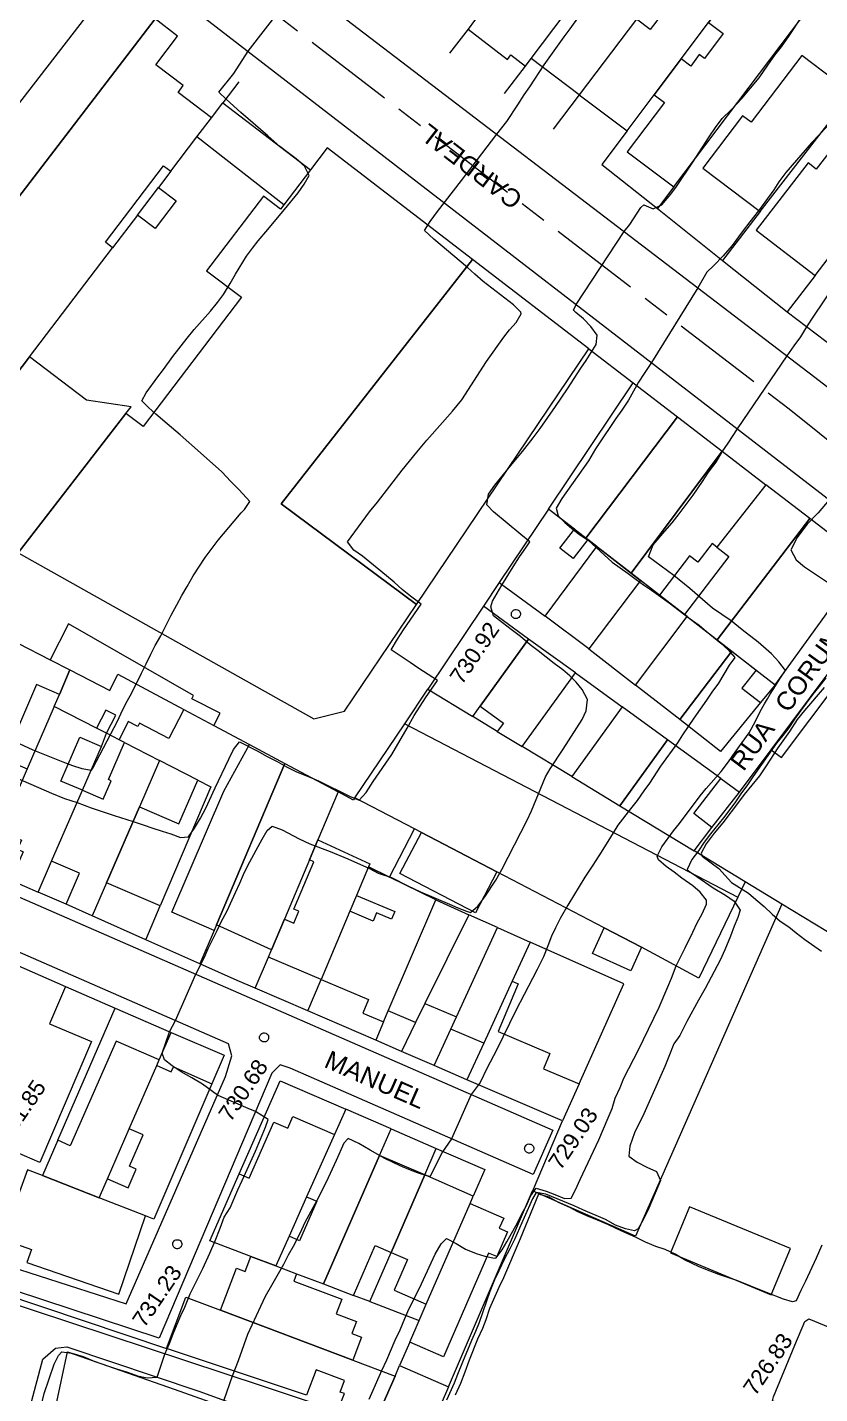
# Model space of a CAD drawing. Header units: metres. Extents: x 325024 to 7190115, y 7391967 to 10157759.
# Drawn here: x 326278.6 to 326365.3, y 7392324.8 to 7392474.5 of the extents above; entities that cross this region are included whole.
import ezdxf
from ezdxf.enums import TextEntityAlignment as Align

# ---------------------------------------------------------------- set-up
doc = ezdxf.new("R2010")
doc.units = ezdxf.units.M
doc.linetypes.add('T09', pattern=[17, 10, -2, 3, -2])
doc.layers.get('0').update_dxf_attribs({"lineweight": 18})
for name, color, linetype, lineweight in [('100_SIST_VIARIO_MEIO_FIO', 1, 'Continuous', 18), ('160_P_SIMP_ASF_TOP', 7, 'Continuous', 18), ('164_P_SIMP_CONC_TOP', 7, 'Continuous', 18), ('206_MURO_E_MURO_ARRIMO', 7, 'Continuous', 18), ('214_PROJ_BEIRAL_EDIF', 10, 'Continuous', 18), ('508_LM_SETOR_FISCAL', 136, 'T09', 18), ('600_CURVA_MESTRA', 14, 'Continuous', 18), ('604_CURVA_INTERM', 7, 'Continuous', 18), ('606_PTO_COTADO', 7, 'Continuous', 18), ('608_PTO_COTADO_INTERVIA', 1, 'Continuous', 18), ('626_SEGM_CURVA_INTERM', 7, 'Continuous', 18)]:
    doc.layers.add(name, color=color, linetype=linetype, lineweight=lineweight)
doc.styles.add('Style-Arial', font='arial.ttf', dxfattribs={"height": 1.75})

# ---------------------------------------------------------------- blocks, each defined once
blk = doc.blocks.new('SP09')
at = {"color": 0, "linetype": 'Continuous'}
blk.add_lwpolyline([(-0.03, -0.51), (-0.14, -0.49), (-0.24, -0.46), (-0.31, -0.42), (-0.35, -0.39), (-0.42, -0.31), (-0.47, -0.24), (-0.51, -0.15), (-0.52, -0.09), (-0.52, 0.03), (-0.51, 0.11), (-0.48, 0.2), (-0.44, 0.27), (-0.4, 0.33), (-0.32, 0.39), (-0.23, 0.44), (-0.15, 0.48), (-0.1, 0.48), (-0.03, 0.48), (0.08, 0.48), (0.19, 0.44), (0.27, 0.4), (0.35, 0.32), (0.41, 0.23), (0.46, 0.11), (0.48, 0.03), (0.48, -0.03), (0.47, -0.08), (0.44, -0.21), (0.38, -0.3), (0.31, -0.38), (0.23, -0.44), (0.1, -0.49), (0.02, -0.51)], close=True, dxfattribs=at)
blk = doc.blocks.new('SP10')
at = {"color": 0, "linetype": 'Continuous'}
blk.add_lwpolyline([(-0.03, -0.51), (-0.14, -0.49), (-0.24, -0.46), (-0.31, -0.42), (-0.35, -0.39), (-0.42, -0.31), (-0.47, -0.24), (-0.51, -0.15), (-0.52, -0.09), (-0.52, 0.03), (-0.51, 0.11), (-0.48, 0.2), (-0.44, 0.27), (-0.4, 0.33), (-0.32, 0.39), (-0.23, 0.44), (-0.15, 0.48), (-0.1, 0.48), (-0.03, 0.48), (0.08, 0.48), (0.19, 0.44), (0.27, 0.4), (0.35, 0.32), (0.41, 0.23), (0.46, 0.11), (0.48, 0.03), (0.48, -0.03), (0.47, -0.08), (0.44, -0.21), (0.38, -0.3), (0.31, -0.38), (0.23, -0.44), (0.1, -0.49), (0.02, -0.51)], close=True, dxfattribs=at)

msp = doc.modelspace()

# ---------------------------------------------------------------- linework, layer by layer
at = {"layer": '100_SIST_VIARIO_MEIO_FIO', "flags": 128}
for points in [[(326302.015, 7392484.176), (326364.835, 7392436.133), (326408.197, 7392402.649), (326441.582, 7392375.844), (326457.507, 7392362.809), (326460.213, 7392362.084), (326461.63, 7392362.334), (326463.06, 7392363.17), (326464.028, 7392364.439), (326507.067, 7392451.372), (326511.748, 7392460.724), (326511.869, 7392462.807), (326478.053, 7392566.48)], [(326288.604, 7392482.804), (326382.906, 7392409.947)], [(326095.928, 7392450.186), (326137.376, 7392438.674), (326154.98, 7392432.45), (326258.338, 7392387.668), (326336.133, 7392353.654), (326334, 7392348.809), (326307.376, 7392360.439), (326306.274, 7392360.806), (326305.37, 7392359.906), (326293.048, 7392330.872), (326255.035, 7392343.408), (326245.548, 7392346.7), (326247.99, 7392353.494), (326255.919, 7392350.584), (326254.464, 7392345.879), (326289.419, 7392334.617), (326300.32, 7392359.55), (326300.992, 7392361.79), (326300.649, 7392363.126), (326211.396, 7392402.175), (326149.617, 7392428.875), (326137.284, 7392433.153), (326097.445, 7392444.274), (326092.824, 7392445.494)], [(326324.002, 7392319.075), (326304.453, 7392325.564), (326245.352, 7392345.13), (326243.04, 7392344.706), (326227.744, 7392334.063), (326171.833, 7392296.093)], [(326278.613, 7392322.255), (326280.314, 7392328.563), (326281.685, 7392329.789), (326282.941, 7392329.94), (326297.371, 7392325.084), (326314.787, 7392318.759)]]:
    msp.add_lwpolyline(points, dxfattribs=at)
at = {"layer": '206_MURO_E_MURO_ARRIMO'}
for p, q in [((326341.518, 7392459.43), (326347.577, 7392454.613)), ((326347.577, 7392454.613), (326354.714, 7392448.94)), ((326354.714, 7392448.94), (326361.794, 7392443.311)), ((326361.794, 7392443.311), (326368.134, 7392438.473)), ((326340.07, 7392439.261), (326344.932, 7392435.526)), ((326330.28, 7392413.664), (326328.544, 7392411.053)), ((326360.027, 7392395.34), (326373.488, 7392413.34)), ((326360.462, 7392402.459), (326358.869, 7392400.506)), ((326354.525, 7392392.178), (326356.558, 7392390.701)), ((326282.867, 7392378.4), (326279.789, 7392379.737)), ((326291.592, 7392374.516), (326285.691, 7392377.143)), ((326297.512, 7392371.88), (326291.592, 7392374.516)), ((326301.586, 7392370.067), (326297.512, 7392371.88)), ((326303.569, 7392369.209), (326301.586, 7392370.067)), ((326282.807, 7392369.398), (326288.243, 7392367.034)), ((326309.314, 7392366.724), (326303.569, 7392369.209)), ((326288.243, 7392367.034), (326294.373, 7392364.367)), ((326316.745, 7392363.51), (326309.314, 7392366.724)), ((326294.373, 7392364.367), (326300.143, 7392361.858)), ((326319.56, 7392362.293), (326316.745, 7392363.51)), ((326300.143, 7392361.858), (326298.809, 7392358.742)), ((326323.143, 7392360.743), (326319.56, 7392362.293)), ((326326.739, 7392359.188), (326323.143, 7392360.743)), ((326301.8, 7392348.863), (326306.274, 7392359.078)), ((326306.274, 7392359.078), (326313.477, 7392355.954)), ((326337.199, 7392354.664), (326326.739, 7392359.188)), ((326318.424, 7392353.807), (326323.378, 7392351.658)), ((326334.008, 7392347.204), (326337.199, 7392354.664)), ((326323.378, 7392351.658), (326328.695, 7392349.352))]:
    msp.add_line(p, q, dxfattribs=at)
at = {"layer": '206_MURO_E_MURO_ARRIMO', "flags": 128}
for points in [[(326326.853, 7392474.286), (326324.814, 7392471.635)], [(326330.855, 7392467.221), (326333.134, 7392470.233)], [(326301.766, 7392468.495), (326300.018, 7392466.197)], [(326339.021, 7392467.087), (326336.179, 7392463.331)], [(326344.272, 7392463.114), (326341.518, 7392459.43)], [(326294.317, 7392458.7), (326292.964, 7392456.922)], [(326349.375, 7392456.989), (326347.577, 7392454.613)], [(326290.657, 7392453.888), (326287.944, 7392450.322)], [(326358.845, 7392454.285), (326354.714, 7392448.94)], [(326364.858, 7392447.276), (326361.794, 7392443.311)], [(326319.929, 7392398.183), (326322.46, 7392401.952)], [(326330.057, 7392397.34), (326327.372, 7392398.97)], [(326299.036, 7392397.979), (326302.917, 7392395.905)], [(326284.646, 7392390.892), (326286.739, 7392395.698)], [(326289.243, 7392396.129), (326288.646, 7392396.436)], [(326297.265, 7392392.013), (326293.097, 7392394.151)], [(326357.202, 7392380.858), (326356.392, 7392379.175)], [(326291.592, 7392374.516), (326293.163, 7392378.224)], [(326361.201, 7392378.429), (326345.186, 7392342.051), (326333.923, 7392347.006)], [(326299.062, 7392375.537), (326297.512, 7392371.88)], [(326303.569, 7392369.209), (326305.002, 7392372.605)], [(326309.314, 7392366.724), (326310.765, 7392370.173)], [(326281.939, 7392352.552), (326288.243, 7392367.034)], [(326293.059, 7392361.356), (326294.373, 7392364.367)], [(326317.61, 7392365.527), (326316.745, 7392363.51)], [(326321.12, 7392365.452), (326319.56, 7392362.293)], [(326323.143, 7392360.743), (326324.966, 7392364.719)], [(326328.576, 7392363.195), (326326.739, 7392359.188)], [(326339.016, 7392358.728), (326337.199, 7392354.664)], [(326322.116, 7392348.751), (326323.378, 7392351.658)], [(326328.695, 7392349.352), (326327.432, 7392346.444)], [(326243.858, 7392346.546), (326293.851, 7392329.741)], [(326324.712, 7392325.551), (326333.923, 7392347.006)], [(326334.008, 7392347.204), (326333.923, 7392347.006)], [(326316.094, 7392334.877), (326318.432, 7392340.263)], [(326316.094, 7392334.877), (326314.315, 7392335.557)], [(326316.094, 7392334.877), (326321.508, 7392332.809)], [(326320.474, 7392330.427), (326319.364, 7392327.872)]]:
    msp.add_lwpolyline(points, dxfattribs=at)
at = {"layer": '214_PROJ_BEIRAL_EDIF', "flags": 128}
for points in [[(326345.626, 7392486.745), (326350.012, 7392492.542), (326341.151, 7392499.827), (326338.222, 7392496.223), (326335.416, 7392492.77), (326338.966, 7392490.039), (326327.56, 7392475.206), (326326.853, 7392474.286), (326331.179, 7392470.96), (326331.554, 7392471.448), (326333.134, 7392470.233), (326333.763, 7392471.065), (326337.485, 7392475.985), (326336.041, 7392477.095), (326339.372, 7392481.428), (326338.254, 7392482.288), (326341.465, 7392486.464), (326340.847, 7392486.939), (326341.793, 7392488.169), (326339.057, 7392490.273), (326342.734, 7392495.054), (326345.515, 7392492.916), (326342.575, 7392489.091)], [(326333.763, 7392471.065), (326337.485, 7392475.985), (326345.626, 7392486.745), (326350.012, 7392492.542), (326353.93, 7392497.721), (326355.032, 7392496.807), (326359.01, 7392493.508), (326354.502, 7392487.55), (326348.158, 7392479.165), (326346.564, 7392480.371), (326343.7, 7392476.585), (326345.294, 7392475.379), (326339.021, 7392467.087)], [(326354.502, 7392487.55), (326356.834, 7392485.785), (326354.336, 7392482.483), (326353.778, 7392482.906), (326350.886, 7392479.083), (326351.557, 7392478.575), (326350.614, 7392477.329), (326349.681, 7392478.035), (326346.806, 7392474.235), (326345.294, 7392475.379), (326339.021, 7392467.087), (326344.272, 7392463.114), (326347.244, 7392467.089), (326350.185, 7392471.022), (326353.17, 7392475.016), (326357.673, 7392481.04), (326359.855, 7392483.958), (326363.939, 7392489.422), (326359.955, 7392492.725), (326359.01, 7392493.508)], [(326349.375, 7392456.989), (326364.651, 7392477.18), (326360.648, 7392480.209), (326360.274, 7392479.715), (326359.687, 7392480.159), (326359.378, 7392479.751), (326357.673, 7392481.04), (326353.17, 7392475.016), (326354.8, 7392473.783), (326352.736, 7392471.054), (326352.172, 7392471.481), (326351.228, 7392470.233), (326350.185, 7392471.022), (326347.244, 7392467.089), (326348.364, 7392466.241), (326344.281, 7392460.843)], [(326270.99, 7392457.556), (326273.214, 7392455.833), (326268.544, 7392449.801), (326271.313, 7392447.657), (326292.606, 7392475.412), (326287.732, 7392479.178)], [(326379.971, 7392466.832), (326381.757, 7392469.143), (326384.173, 7392472.269), (326377.345, 7392478.224), (326375.135, 7392475.364), (326368.384, 7392466.629), (326369.963, 7392465.408), (326364.967, 7392458.944), (326364.09, 7392459.622), (326358.403, 7392452.264), (326364.858, 7392447.276), (326366.294, 7392449.135), (326369.059, 7392452.712), (326375.919, 7392461.589), (326373.88, 7392463.166), (326377.932, 7392468.408)], [(326262.965, 7392436.776), (326273.1, 7392430.803), (326278.855, 7392438.371), (326287.944, 7392450.322), (326287.159, 7392450.919), (326293.531, 7392459.297), (326294.317, 7392458.7), (326297.174, 7392462.457), (326298.763, 7392464.547), (326295.112, 7392467.323), (326295.688, 7392468.08), (326292.672, 7392470.374), (326295.061, 7392473.515), (326292.606, 7392475.412), (326271.313, 7392447.657), (326267.838, 7392443.128)], [(326358.845, 7392454.285), (326368.384, 7392466.629), (326366.407, 7392468.157), (326366.857, 7392468.752), (326363.386, 7392471.378), (326357.857, 7392464.069), (326356.913, 7392464.784), (326352.564, 7392459.036)], [(326298.763, 7392464.547), (326300.018, 7392466.197), (326309.595, 7392458.855), (326306.691, 7392455.036), (326297.174, 7392462.457)], [(326321.203, 7392411.24), (326306.392, 7392422.265), (326327.325, 7392449.05), (326311.426, 7392461.262), (326309.595, 7392458.855), (326306.691, 7392455.036), (326306.333, 7392454.566), (326304.463, 7392455.988), (326298.239, 7392447.805), (326302.056, 7392444.902), (326291.293, 7392430.75), (326289.409, 7392432.183), (326277.614, 7392416.9), (326277.935, 7392416.72), (326309.982, 7392398.734), (326313.339, 7392399.562)], [(326290.657, 7392453.888), (326292.964, 7392456.922), (326294.905, 7392455.462), (326292.615, 7392452.416)], [(326327.325, 7392449.05), (326306.392, 7392422.265), (326321.203, 7392411.24), (326340.07, 7392439.261)], [(326278.855, 7392438.371), (326273.1, 7392430.803), (326262.965, 7392436.776), (326257.427, 7392440.04), (326251.081, 7392443.824), (326244.571, 7392435.502), (326277.614, 7392416.9), (326289.409, 7392432.183), (326289.96, 7392432.907), (326285.079, 7392433.638)], [(326344.932, 7392435.526), (326349.784, 7392431.8), (326339.734, 7392418.525), (326335.656, 7392421.685)], [(326349.784, 7392431.8), (326354.675, 7392428.043), (326344.723, 7392414.658), (326339.734, 7392418.525)], [(326347.806, 7392412.268), (326344.723, 7392414.658), (326354.675, 7392428.043), (326359.46, 7392424.367), (326354.083, 7392417.518), (326353.564, 7392417.919), (326351.996, 7392415.884), (326351.114, 7392416.563)], [(326350.535, 7392410.152), (326354.109, 7392407.383), (326364.284, 7392420.663), (326359.46, 7392424.367), (326354.083, 7392417.518), (326355.417, 7392416.491)], [(326339.951, 7392418.356), (326338.356, 7392416.285), (326336.896, 7392417.409), (326338.495, 7392419.485), (326335.656, 7392421.685), (326330.28, 7392413.664), (326335.283, 7392409.951), (326340.942, 7392417.589)], [(326364.284, 7392420.663), (326354.109, 7392407.383), (326360.462, 7392402.459), (326370.307, 7392416.036)], [(326335.283, 7392409.951), (326340.942, 7392417.589), (326345.748, 7392413.864), (326340.094, 7392406.381)], [(326350.535, 7392410.152), (326347.806, 7392412.268), (326345.748, 7392413.864), (326340.094, 7392406.381), (326345.178, 7392402.422), (326350.829, 7392409.925)], [(326328.18, 7392400.09), (326333.491, 7392407.459), (326328.544, 7392411.053), (326322.46, 7392401.952), (326327.372, 7392398.97)], [(326281.103, 7392405.185), (326283.278, 7392404.071), (326287.65, 7392401.831), (326288.522, 7392403.598), (326295.735, 7392399.743), (326299.036, 7392397.979), (326299.727, 7392399.326), (326296.621, 7392400.92), (326296.795, 7392401.259), (326283.119, 7392409.113)], [(326345.178, 7392402.422), (326350.829, 7392409.925), (326355.73, 7392406.126), (326350.037, 7392398.638)], [(326328.18, 7392400.09), (326330.72, 7392398.259), (326330.057, 7392397.34), (326332.792, 7392395.679), (326338.605, 7392403.744), (326333.491, 7392407.459)], [(326269.265, 7392387.955), (326277.558, 7392407.001), (326281.103, 7392405.185), (326283.278, 7392404.071), (326282.123, 7392401.395), (326279.612, 7392402.473), (326276.102, 7392394.297), (326278.596, 7392393.226), (326275.658, 7392386.418), (326273.882, 7392382.303), (326269.138, 7392384.363), (326270.46, 7392387.442)], [(326358.386, 7392404.068), (326356.844, 7392402.066), (326358.869, 7392400.506), (326354.507, 7392395.157), (326350.037, 7392398.638), (326355.73, 7392406.126)], [(326353.56, 7392386.809), (326356.558, 7392390.701), (326360.027, 7392395.34), (326361.186, 7392394.473), (326370.463, 7392406.879), (326387.355, 7392394.247), (326387.158, 7392393.984), (326388.744, 7392392.891), (326376.016, 7392376.838), (326372.054, 7392371.84), (326361.201, 7392378.429), (326357.202, 7392380.858), (326351.597, 7392384.261)], [(326281.553, 7392400.075), (326282.123, 7392401.395), (326283.278, 7392404.071), (326287.65, 7392401.831), (326288.522, 7392403.598), (326295.735, 7392399.743), (326294.111, 7392396.579), (326290.886, 7392398.234), (326290.706, 7392397.882), (326289.663, 7392398.417), (326288.646, 7392396.436), (326287.287, 7392397.133), (326288.306, 7392399.12), (326287.205, 7392399.685), (326286.186, 7392397.698)], [(326332.792, 7392395.679), (326338.605, 7392403.744), (326343.71, 7392400.035), (326338.203, 7392392.394)], [(326286.739, 7392395.698), (326287.287, 7392397.133), (326286.186, 7392397.698), (326281.553, 7392400.075), (326278.596, 7392393.226), (326275.658, 7392386.418), (326277.963, 7392385.428), (326277.534, 7392384.428), (326278.141, 7392384.167), (326276.797, 7392381.037), (326279.789, 7392379.737), (326281.271, 7392383.142), (326284.646, 7392390.892), (326282.28, 7392391.908), (326284.348, 7392396.724)], [(326343.71, 7392400.035), (326338.203, 7392392.394), (326343.476, 7392389.192), (326348.686, 7392396.42)], [(326314.479, 7392390.063), (326319.929, 7392398.183), (326356.392, 7392379.175), (326352.131, 7392370.316), (326345.831, 7392373.712), (326341.748, 7392375.841), (326330.019, 7392381.959), (326321.747, 7392386.273), (326320.994, 7392386.665)], [(326290.89, 7392389.082), (326287.264, 7392380.756), (326285.691, 7392377.143), (326282.867, 7392378.4), (326284.337, 7392381.826), (326281.271, 7392383.142), (326284.646, 7392390.892), (326286.909, 7392389.921), (326287.776, 7392391.94), (326287.496, 7392392.06), (326289.243, 7392396.129), (326293.097, 7392394.151)], [(326302.917, 7392395.905), (326306.812, 7392393.823), (326299.327, 7392376.162), (326299.062, 7392375.537), (326294.418, 7392377.53), (326300.112, 7392390.793)], [(326353.56, 7392386.809), (326351.57, 7392388.342), (326354.525, 7392392.178), (326348.686, 7392396.42), (326343.476, 7392389.192), (326351.597, 7392384.261)], [(326309.502, 7392383.27), (326306.757, 7392376.766), (326305.344, 7392373.417), (326299.327, 7392376.162), (326306.812, 7392393.823), (326312.64, 7392390.708), (326310.422, 7392385.452)], [(326290.89, 7392389.082), (326295.21, 7392387.227), (326297.265, 7392392.013), (326298.696, 7392391.279), (326293.163, 7392378.224), (326287.264, 7392380.756)], [(326315.953, 7392382.508), (326318.24, 7392381.381), (326320.994, 7392386.665), (326314.479, 7392390.063), (326314.312, 7392389.815), (326312.64, 7392390.708), (326310.422, 7392385.452), (326316.094, 7392382.844)], [(326315.953, 7392382.508), (326314.632, 7392379.367), (326313.908, 7392377.646), (326310.765, 7392370.173), (326305.002, 7392372.605), (326305.344, 7392373.417), (326306.757, 7392376.766), (326307.775, 7392376.336), (326308.323, 7392377.634), (326307.795, 7392377.857), (326309.992, 7392383.063), (326309.502, 7392383.27), (326310.422, 7392385.452), (326316.094, 7392382.844)], [(326321.747, 7392386.273), (326330.019, 7392381.959), (326327.674, 7392377.461), (326319.402, 7392381.773)], [(326315.953, 7392382.508), (326314.632, 7392379.367), (326318.829, 7392377.597), (326318.48, 7392376.771), (326316.847, 7392377.46), (326316.47, 7392376.565), (326313.908, 7392377.646), (326310.765, 7392370.173), (326315.968, 7392367.978), (326315.338, 7392366.485), (326317.61, 7392365.527), (326318.12, 7392366.717), (326323.333, 7392378.873), (326318.24, 7392381.381)], [(326322.142, 7392367.52), (326321.12, 7392365.452), (326318.12, 7392366.717), (326323.333, 7392378.873), (326326.951, 7392377.255)], [(326330.073, 7392375.859), (326326.951, 7392377.255), (326322.142, 7392367.52), (326325.584, 7392366.068)], [(326325.584, 7392366.068), (326330.073, 7392375.859), (326333.647, 7392374.261), (326331.683, 7392369.976), (326328.576, 7392363.195), (326324.966, 7392364.719)], [(326341.748, 7392375.841), (326345.831, 7392373.712), (326344.674, 7392371.124), (326340.477, 7392373)], [(326339.016, 7392358.728), (326343.91, 7392369.671), (326333.647, 7392374.261), (326331.683, 7392369.976), (326332.351, 7392369.694), (326330.141, 7392364.456), (326335.813, 7392362.063), (326335.103, 7392360.379)], [(326274.419, 7392367.426), (326276.417, 7392372.212), (326282.807, 7392369.398), (326281.023, 7392365.31), (326285.64, 7392363.355), (326279.985, 7392350.109), (326269.882, 7392354.501), (326275.13, 7392367.052)], [(326287.375, 7392348.332), (326289.77, 7392353.821), (326292.794, 7392360.749), (326293.059, 7392361.356), (326288.323, 7392363.423), (326283.316, 7392351.951), (326281.939, 7392352.552), (326280.256, 7392348.685), (326286.472, 7392346.263)], [(326287.375, 7392348.332), (326289.636, 7392347.346), (326290.526, 7392349.384), (326289.802, 7392349.7), (326291.308, 7392353.15), (326289.77, 7392353.821), (326292.794, 7392360.749), (326294.368, 7392360.062), (326294.595, 7392360.581), (326298.809, 7392358.742), (326292.454, 7392343.894), (326291.544, 7392344.287), (326286.472, 7392346.263)], [(326305.817, 7392338.804), (326303.088, 7392339.838), (326298.593, 7392341.542), (326301.8, 7392348.863), (326302.894, 7392348.383), (326305.588, 7392354.533), (326307.114, 7392353.865), (326307.683, 7392355.162), (326312.233, 7392353.169), (326309.188, 7392346.352), (326307.265, 7392342.047)], [(326307.265, 7392342.047), (326305.817, 7392338.804), (326308.081, 7392337.939), (326311.029, 7392336.813), (326317.16, 7392350.902), (326318.424, 7392353.807), (326313.477, 7392355.954), (326312.233, 7392353.169), (326309.188, 7392346.352), (326310.292, 7392345.868), (326308.401, 7392341.549)], [(326314.315, 7392335.557), (326316.686, 7392341.02), (326318.432, 7392340.263), (326322.116, 7392348.751), (326317.16, 7392350.902), (326311.029, 7392336.813)], [(326276.597, 7392342.452), (326276.291, 7392341.581), (326279.063, 7392340.604), (326278.557, 7392339.168), (326288.634, 7392335.698), (326291.544, 7392344.287), (326286.472, 7392346.263), (326280.256, 7392348.685), (326278.611, 7392349.326), (326277.327, 7392345.681), (326277.251, 7392345.466), (326277.614, 7392345.338)], [(326322.116, 7392348.751), (326318.432, 7392340.263), (326320.219, 7392339.487), (326318.757, 7392336.119), (326322.282, 7392334.589), (326327.077, 7392345.628), (326327.432, 7392346.444)], [(326320.474, 7392330.427), (326321.508, 7392332.809), (326322.282, 7392334.589), (326327.077, 7392345.628), (326330.758, 7392344.03), (326330.271, 7392342.908), (326331.183, 7392342.512), (326330.009, 7392339.808), (326329.111, 7392340.198), (326324.173, 7392328.821)], [(326351.113, 7392345.275), (326349.004, 7392340.218), (326360.027, 7392335.621), (326362.136, 7392340.678)], [(326303.088, 7392339.838), (326305.817, 7392338.804), (326308.081, 7392337.939), (326307.775, 7392337.129), (326313.043, 7392335.138), (326312.436, 7392333.532), (326314.632, 7392332.702), (326314.13, 7392331.375), (326315.206, 7392330.968), (326314.26, 7392328.466), (326299.773, 7392333.942), (326301.514, 7392338.547), (326302.464, 7392338.188)], [(326295.973, 7392335.379), (326299.773, 7392333.942), (326314.26, 7392328.466), (326318.866, 7392326.724), (326316.842, 7392322.065), (326312.797, 7392323.415), (326313.321, 7392324.8), (326312.862, 7392324.974), (326313.336, 7392326.229), (326310.212, 7392327.41), (326309.16, 7392324.63), (326293.851, 7392329.741)], [(326291.79, 7392320.161), (326287.373, 7392321.151), (326287.579, 7392322.069), (326281.73, 7392323.38), (326283.014, 7392329.392), (326294.673, 7392325.275), (326299.206, 7392323.697), (326297.862, 7392318.8), (326294.789, 7392319.489), (326293.906, 7392319.687), (326294.186, 7392320.939), (326292.071, 7392321.413)], [(326322.416, 7392320.203), (326316.842, 7392322.065), (326318.866, 7392326.724), (326319.364, 7392327.872), (326324.712, 7392325.551)]]:
    msp.add_lwpolyline(points, close=True, dxfattribs=at)
msp.add_lwpolyline([(326365.385, 7392320.863), (326364.779, 7392321.29), (326364.19, 7392321.739), (326363.618, 7392322.211), (326363.613, 7392322.613), (326360.185, 7392324.022), (326360.293, 7392324.457), (326362.644, 7392330.092), (326363.73, 7392332.698), (326364.174, 7392332.996), (326366.911, 7392331.855)], dxfattribs=at)
at = {"layer": '508_LM_SETOR_FISCAL'}
msp.add_lwpolyline([(326177.681, 7392573.74), (326213.596, 7392545.797), (326216.905, 7392543.293), (326240.821, 7392525.201), (326292.769, 7392485.901), (326296.303, 7392483.227), (326362.025, 7392432.669), (326377.121, 7392420.529), (326448.736, 7392362.939), (326464.125, 7392350.513), (326467.673, 7392356.148), (326471.661, 7392361.206), (326475.524, 7392366.069), (326483.079, 7392374.858), (326518.647, 7392446.819), (326545.893, 7392501.662), (326564.246, 7392538.336)], dxfattribs=at)
at = {"layer": '600_CURVA_MESTRA', "elevation": 730}
msp.add_lwpolyline([(326366.93, 7392464.41), (326364.456, 7392461.815), (326361.646, 7392458.552), (326360.893, 7392457.548), (326360.342, 7392456.664), (326358.644, 7392454.355), (326357.712, 7392453.18), (326356.872, 7392452.071), (326355.758, 7392450.553), (326354.775, 7392449.427), (326353.725, 7392448.339), (326352.99, 7392447.641), (326351.998, 7392445.95), (326346.923, 7392437.747), (326346.13, 7392436.552), (326345.527, 7392435.615), (326344.417, 7392433.616), (326343.674, 7392432.518), (326343.02, 7392431.629), (326342.391, 7392430.639), (326341.747, 7392429.703), (326340.812, 7392428.287), (326340.03, 7392426.982), (326337.137, 7392422.846), (326336.488, 7392421.8), (326336.724, 7392420.941), (326337.433, 7392420.23), (326338.213, 7392419.579), (326339.071, 7392418.91), (326339.996, 7392418.296), (326342.63, 7392415.878), (326344.379, 7392414.641), (326345.249, 7392413.99), (326346.071, 7392413.402), (326346.939, 7392412.816), (326348.859, 7392411.436), (326351.074, 7392409.729), (326352.149, 7392408.991), (326352.934, 7392408.314), (326354.542, 7392407.008), (326355.29, 7392406.324), (326356.046, 7392405.443), (326355.428, 7392404.602), (326354.256, 7392402.64), (326353.56, 7392401.657), (326352.959, 7392400.774), (326352.261, 7392399.793), (326351.588, 7392398.797), (326350.936, 7392397.877), (326350.315, 7392396.949), (326349.786, 7392396.097), (326347.932, 7392393.52), (326346.706, 7392391.673), (326346.096, 7392390.847), (326345.361, 7392389.755), (326344.628, 7392388.866), (326343.256, 7392387.06), (326342.355, 7392385.571), (326341.165, 7392383.693), (326340.426, 7392382.593), (326339.646, 7392381.381), (326337.781, 7392378.302), (326336.952, 7392376.86), (326336.427, 7392375.838), (326336.002, 7392374.903), (326335.598, 7392373.841), (326335.1, 7392372.64), (326334.435, 7392371.252), (326333.903, 7392370.291), (326332.101, 7392366.757), (326329.979, 7392362.42), (326328.965, 7392360.473), (326328.172, 7392358.889), (326327.179, 7392357.569), (326325.058, 7392352.715), (326324.065, 7392351.284), (326323.366, 7392349.935), (326322.72, 7392348.591), (326322.345, 7392348.666), (326321.313, 7392348.99), (326320.374, 7392349.341), (326319.417, 7392349.743), (326317.764, 7392350.571), (326316.127, 7392351.451), (326314.884, 7392352.184), (326313.715, 7392352.747), (326313.273, 7392352.241), (326312.42, 7392350.321), (326311.317, 7392347.978), (326310.309, 7392345.955), (326308.986, 7392343.56), (326308.445, 7392342.345), (326307.709, 7392340.93), (326307.175, 7392339.978), (326306.654, 7392338.961), (326305.33, 7392336.642), (326304.663, 7392335.426), (326304.126, 7392334.333), (326302.724, 7392331.26), (326301.675, 7392328.389), (326301.03, 7392326.697), (326300.123, 7392324.084)], dxfattribs=at)
at = {"layer": '604_CURVA_INTERM', "flags": 128}
for points, elevation in [([(326277.226, 7392396.234), (326279.212, 7392395.326), (326282.511, 7392394.015), (326283.561, 7392393.612), (326284.568, 7392393.262), (326285.638, 7392393.079), (326285.786, 7392393.3), (326288.517, 7392398.533), (326289, 7392399.577), (326289.55, 7392400.636), (326290.066, 7392401.583), (326291.122, 7392403.705), (326291.606, 7392404.745), (326292.141, 7392405.786), (326292.619, 7392406.763), (326293.215, 7392407.818), (326294.344, 7392410.06), (326294.994, 7392411.214), (326295.541, 7392412.234), (326296.124, 7392413.226), (326296.769, 7392414.383), (326298.077, 7392416.404), (326299.491, 7392418.297), (326301.27, 7392420.365), (326302.02, 7392421.268), (326302.382, 7392421.668), (326302.963, 7392422.538), (326301.793, 7392423.787), (326300.902, 7392424.701), (326299.92, 7392425.776), (326297.558, 7392427.843), (326295.351, 7392429.814), (326293.934, 7392431.036), (326292.66, 7392432.088), (326291.862, 7392432.827), (326291.14, 7392433.543), (326291.633, 7392434.442), (326292.891, 7392436.194), (326293.505, 7392436.998), (326294.529, 7392438.404), (326296.104, 7392440.421), (326296.873, 7392441.371), (326298.653, 7392443.389), (326299.427, 7392444.337), (326300.091, 7392445.216), (326300.801, 7392446.393), (326301.396, 7392447.415), (326302.615, 7392449.403), (326303.251, 7392450.277), (326303.875, 7392451.066), (326304.939, 7392452.307), (326305.817, 7392453.385), (326306.779, 7392454.527), (326308.252, 7392456.35), (326308.92, 7392457.279), (326309.452, 7392458.23), (326308.964, 7392459.244), (326308.047, 7392460.051), (326307.18, 7392460.726), (326306.252, 7392461.397), (326304.946, 7392462.573), (326301.981, 7392465.13), (326300.423, 7392466.561), (326299.588, 7392467.374), (326301.209, 7392469.425), (326302.785, 7392471.848), (326308.469, 7392479.241)], 733), ([(326299.831, 7392357.305), (326299.417, 7392357.483), (326297.795, 7392358.707), (326296.626, 7392359.39), (326295.449, 7392360.043), (326294.462, 7392360.713), (326293.617, 7392361.375), (326293.36, 7392362.085), (326294.157, 7392364.423), (326294.834, 7392365.67), (326297.052, 7392370.741), (326298.019, 7392372.621), (326298.401, 7392373.574), (326299.38, 7392375.536), (326299.83, 7392376.495), (326300.499, 7392377.676), (326301.401, 7392379.709), (326301.882, 7392380.726), (326302.29, 7392381.671), (326302.763, 7392382.66), (326304.313, 7392385.541), (326304.861, 7392386.468), (326305.401, 7392386.953), (326306.512, 7392386.546), (326308.366, 7392385.56), (326309.545, 7392385.036), (326311.747, 7392384.186), (326313.705, 7392383.387), (326316.053, 7392382.319), (326317.023, 7392381.83), (326318.485, 7392381.352), (326320.252, 7392380.426), (326321.657, 7392379.757), (326324.83, 7392378.41), (326325.75, 7392378.015), (326326.681, 7392377.649), (326327.116, 7392377.5), (326327.922, 7392378.186), (326328.693, 7392379.211), (326329.898, 7392381.033), (326330.562, 7392382.217), (326333.344, 7392387.632), (326333.803, 7392388.641), (326335.323, 7392392.367), (326335.86, 7392393.244), (326337.263, 7392395.401), (326339.333, 7392398.639), (326339.804, 7392399.608), (326339.923, 7392400.823), (326339.346, 7392401.934), (326338.704, 7392402.725), (326337.981, 7392403.419), (326337.227, 7392404.087), (326336.277, 7392404.768), (326335.417, 7392405.478), (326334.519, 7392406.181), (326333.649, 7392406.834), (326332.595, 7392407.736), (326331.59, 7392408.519), (326330.614, 7392409.239), (326329.638, 7392410.015), (326329.338, 7392410.979), (326329.535, 7392411.599), (326330.556, 7392413.367), (326331.795, 7392415.378), (326332.484, 7392416.459), (326333.18, 7392417.444), (326333.607, 7392418.095), (326332.64, 7392418.923), (326329.629, 7392421.395), (326328.894, 7392422.177), (326329.092, 7392423.318), (326329.773, 7392424.32), (326331.526, 7392426.479), (326332.805, 7392428), (326334.002, 7392429.501), (326334.745, 7392430.507), (326336.425, 7392432.939), (326337.733, 7392434.886), (326339.187, 7392437.134), (326339.775, 7392437.956), (326340.888, 7392439.741), (326340.976, 7392440.757), (326340.299, 7392441.681), (326339.503, 7392442.522), (326338.656, 7392443.247), (326338.395, 7392443.492), (326338.673, 7392444.121), (326343.94, 7392452.113), (326344.55, 7392452.882), (326345.779, 7392454.736), (326346.111, 7392455.01), (326347.137, 7392454.603), (326348.079, 7392455.025), (326349.056, 7392456.177), (326349.691, 7392457.024), (326351.47, 7392459.692), (326353.251, 7392462.464), (326353.93, 7392463.484), (326354.685, 7392464.477), (326355.672, 7392465.421), (326356.843, 7392466.685), (326358.728, 7392468.94), (326359.678, 7392470.316), (326360.454, 7392471.403), (326361.18, 7392472.336), (326361.947, 7392473.446), (326363.429, 7392475.7)], 731), ([(326359.62, 7392400.916), (326359.917, 7392401.438), (326360.522, 7392402.332), (326361.07, 7392403.213), (326361.59, 7392404.005), (326360.871, 7392404.974), (326360.067, 7392405.827), (326358.626, 7392407.111), (326356.861, 7392408.478), (326355.657, 7392409.436), (326353.621, 7392410.848), (326351.141, 7392412.986), (326349.377, 7392414.435), (326346.597, 7392416.473), (326347.105, 7392417.783), (326348.403, 7392419.274), (326349.19, 7392420.207), (326349.977, 7392421.183), (326351.515, 7392423.208), (326352.538, 7392424.703), (326353.189, 7392425.728), (326354, 7392426.842), (326354.666, 7392427.971), (326355.315, 7392428.921), (326356.34, 7392430.472), (326361.783, 7392438.467), (326362.55, 7392439.567), (326363.279, 7392440.581), (326363.927, 7392441.662), (326364.703, 7392442.838), (326366.76, 7392445.875)], 729), ([(326366.009, 7392403.197), (326365.263, 7392402.24), (326364.589, 7392401.422), (326363.241, 7392399.611), (326362.583, 7392398.684), (326361.957, 7392397.729), (326361.307, 7392396.887), (326360.608, 7392396.053), (326358.019, 7392392.349), (326357.446, 7392391.475), (326356.719, 7392390.491), (326356.068, 7392389.531), (326354.831, 7392387.878), (326353.408, 7392386.132), (326352.708, 7392385.208), (326352.072, 7392384.276), (326351.353, 7392383.298), (326350.832, 7392382.206), (326350.984, 7392382.058), (326351.918, 7392381.459), (326353.699, 7392380.193), (326355.023, 7392379.409), (326355.985, 7392378.754), (326356.657, 7392377.752), (326356.397, 7392376.945), (326355.982, 7392376), (326355.582, 7392374.902), (326354.962, 7392373.397), (326354.471, 7392372.292), (326352.797, 7392369.172), (326352.07, 7392367.913), (326350.807, 7392365.56), (326350.037, 7392364.025), (326349.384, 7392363.111), (326348.835, 7392361.716), (326348.393, 7392360.646), (326346.835, 7392357.075), (326346.096, 7392355.441), (326345.077, 7392353.349), (326344.584, 7392351.897), (326344.464, 7392350.809), (326345.371, 7392350.138), (326346.432, 7392349.616), (326347.491, 7392349.148), (326347.91, 7392348.15), (326346.639, 7392345.118), (326346.056, 7392343.903), (326345.486, 7392342.855), (326345.072, 7392342.623), (326344.085, 7392342.839), (326343.002, 7392343.266), (326341.912, 7392343.866), (326339.405, 7392344.935), (326338.478, 7392345.357), (326335.364, 7392346.658), (326334.302, 7392346.817), (326333.906, 7392346.135), (326332.983, 7392344.104), (326332.476, 7392342.94), (326331.991, 7392341.751), (326331.435, 7392340.666), (326330.841, 7392339.552), (326330.238, 7392338.236), (326329.765, 7392337.273), (326329.247, 7392335.992), (326328.079, 7392332.594), (326327.686, 7392331.608), (326327.233, 7392330.608), (326326.232, 7392328.238), (326325.708, 7392326.886), (326325.324, 7392325.949), (326324.492, 7392324.09)], 728), ([(326365.837, 7392402.151), (326363.682, 7392399.633), (326362.898, 7392398.641), (326362.027, 7392397.325), (326360.777, 7392395.547), (326359.508, 7392393.561), (326358.753, 7392392.479), (326357.081, 7392390.416), (326356.467, 7392389.589), (326354.736, 7392387.336), (326353.811, 7392386.179), (326352.937, 7392385.014), (326352.389, 7392383.986), (326352.492, 7392383.679), (326354.295, 7392382.338), (326354.984, 7392381.559), (326355.712, 7392380.806), (326357.542, 7392379.631), (326358.369, 7392378.912), (326359.26, 7392378.176), (326360.143, 7392377.325), (326361.038, 7392376.565), (326361.97, 7392375.928), (326362.762, 7392375.274), (326363.731, 7392374.538), (326365.552, 7392373.271)], 727), ([(326365.588, 7392341.062), (326364.953, 7392339.619), (326363.785, 7392337.103), (326363.3, 7392336.103), (326362.788, 7392334.959), (326362.387, 7392334.842), (326361.396, 7392335.13), (326359.515, 7392335.859), (326356.292, 7392337.197), (326355.29, 7392337.505), (326354.319, 7392337.844), (326353.343, 7392338.216), (326352.139, 7392338.702), (326350.548, 7392339.451), (326349.541, 7392340.061), (326348.435, 7392340.581), (326347.414, 7392340.929), (326346.299, 7392341.393), (326345.173, 7392341.93), (326344.033, 7392342.448), (326343.082, 7392342.904), (326342.142, 7392343.323), (326341.041, 7392343.791), (326339.851, 7392344.265), (326338.89, 7392344.699), (326337.98, 7392345.176), (326336.742, 7392345.72), (326335.732, 7392346.314), (326334.585, 7392346.652), (326332.551, 7392341.766), (326330.728, 7392337.482), (326330.229, 7392336.413), (326329.213, 7392334.124), (326328.81, 7392332.869), (326328.438, 7392331.936), (326327.9, 7392330.781), (326326.982, 7392328.466), (326326.497, 7392327.144), (326326.012, 7392325.915), (326325.438, 7392324.629)], 727)]:
    msp.add_lwpolyline(points, dxfattribs=dict(at, elevation=elevation))
at = {"layer": '604_CURVA_INTERM'}
for points, elevation in [([(326328.359, 7392460.596), (326330.02, 7392462.758), (326331.085, 7392464.169), (326332.291, 7392465.978), (326332.987, 7392467.066), (326333.626, 7392467.944), (326335.171, 7392470.369), (326337.368, 7392473.436), (326338.033, 7392474.299), (326340.747, 7392478.111)], 732), ([(326277.306, 7392392.277), (326281.241, 7392390.568), (326282.697, 7392390.004), (326284.073, 7392389.547), (326285.61, 7392388.963), (326288.106, 7392388.14), (326290.206, 7392387.483), (326291.284, 7392387.124), (326292.35, 7392386.74), (326293.36, 7392386.403), (326294.337, 7392386.105), (326295.381, 7392385.735), (326296.26, 7392385.795), (326296.897, 7392386.749), (326297.564, 7392387.839), (326298.143, 7392388.925), (326299.159, 7392391.154), (326300.664, 7392394.303), (326301.193, 7392395.368), (326301.84, 7392396.187), (326303.753, 7392395.2), (326304.856, 7392394.587), (326305.97, 7392394.057), (326306.992, 7392393.461), (326308.059, 7392392.895), (326309.288, 7392392.42), (326310.469, 7392391.939), (326313.881, 7392390.251), (326314.954, 7392389.805), (326315.699, 7392390.64), (326316.477, 7392391.86), (326318.506, 7392394.816), (326320.208, 7392397.702), (326320.956, 7392399.073), (326322.214, 7392401.009), (326323.501, 7392402.913), (326322.5, 7392403.573), (326321.453, 7392404.236), (326320.523, 7392404.889), (326318.442, 7392406.265), (326319.126, 7392407.437), (326319.797, 7392408.47), (326321.72, 7392411.294), (326320.563, 7392412.138), (326319.643, 7392412.872), (326318.76, 7392413.686), (326317.316, 7392414.91), (326315.297, 7392416.528), (326314.352, 7392417.179), (326313.655, 7392418.104), (326314.462, 7392419.215), (326316.081, 7392421.38), (326316.953, 7392422.454), (326319.642, 7392425.959), (326321.239, 7392427.942), (326322.335, 7392429.237), (326324.046, 7392431.195), (326325.158, 7392432.433), (326326.162, 7392433.669), (326328.891, 7392437.867), (326330.772, 7392440.523), (326331.402, 7392441.314), (326332.139, 7392442.153), (326332.673, 7392443.082), (326332.645, 7392443.254), (326331.825, 7392444.069), (326328.503, 7392446.631), (326327.59, 7392447.416), (326326.778, 7392448.143), (326323.108, 7392451.248), (326322.078, 7392452.197), (326322.707, 7392453.194), (326323.528, 7392454.31), (326326.137, 7392457.705)], 732), ([(326366.397, 7392422.702), (326365.166, 7392421.274), (326363.982, 7392420.028), (326362.875, 7392418.577), (326362.188, 7392417.248), (326362.758, 7392416.133), (326363.695, 7392415.381), (326366.435, 7392413.554)], 728), ([(326316.022, 7392324.189), (326316.48, 7392325.183), (326316.973, 7392326.335), (326317.435, 7392327.32), (326317.964, 7392328.508), (326318.876, 7392330.644), (326319.407, 7392331.787), (326319.951, 7392333.034), (326320.363, 7392334.046), (326321.035, 7392335.33), (326321.777, 7392336.832), (326323.268, 7392340.067), (326323.899, 7392341.192), (326324.496, 7392341.79), (326325.545, 7392341.234), (326326.586, 7392340.628), (326327.735, 7392340.151), (326328.704, 7392339.841), (326329.748, 7392339.62), (326329.944, 7392339.679), (326330.573, 7392340.54), (326331.098, 7392341.423), (326332.274, 7392343.517), (326332.748, 7392344.502), (326333.236, 7392345.414), (326333.698, 7392346.414), (326334.325, 7392347.308), (326335.416, 7392346.975), (326336.374, 7392346.609), (326337.401, 7392346.189), (326338.153, 7392346.218), (326338.633, 7392347.126), (326339.112, 7392348.268), (326341.162, 7392352.614), (326342.209, 7392354.997), (326342.637, 7392356.034), (326342.958, 7392357.157), (326343.492, 7392358.33), (326343.924, 7392359.353), (326344.987, 7392361.474), (326345.475, 7392362.374), (326347.208, 7392365.914), (326347.772, 7392367.14), (326348.743, 7392369.362), (326349.127, 7392370.301), (326349.622, 7392371.672), (326350.634, 7392373.625), (326351.48, 7392375.355), (326351.939, 7392376.358), (326352.491, 7392377.375), (326352.961, 7392378.426), (326352.954, 7392378.855), (326352.276, 7392379.742), (326351.465, 7392380.423), (326350.275, 7392381.273), (326349.411, 7392381.939), (326348.54, 7392382.553), (326347.708, 7392383.284), (326347.553, 7392383.671), (326348.083, 7392384.684), (326349.337, 7392386.45), (326349.99, 7392387.244), (326352.259, 7392390.275), (326352.929, 7392391.072), (326354.559, 7392392.949), (326355.355, 7392393.995), (326356.11, 7392395.069), (326357.642, 7392397.186), (326358.316, 7392398.454), (326358.818, 7392399.504), (326359.309, 7392400.367)], 729), ([(326359.309, 7392400.367), (326359.62, 7392400.916)], 729), ([(326279.86, 7392322.427), (326280.446, 7392324.829), (326281.532, 7392328.031), (326282.017, 7392328.982), (326282.374, 7392329.36), (326283.49, 7392329.238), (326284.709, 7392328.85), (326286.009, 7392328.307), (326288.386, 7392327.503), (326289.594, 7392327.151), (326290.659, 7392326.757), (326291.721, 7392326.528), (326292.835, 7392326.61), (326293.676, 7392329.131), (326294.167, 7392330.302), (326294.559, 7392331.335), (326295.002, 7392332.424), (326295.421, 7392333.364), (326295.863, 7392334.275), (326296.43, 7392335.745), (326297.825, 7392338.509), (326298.594, 7392340.195), (326299.189, 7392341.546), (326299.733, 7392342.913), (326300.171, 7392344.122), (326300.807, 7392345.145), (326301.638, 7392347.116), (326302.137, 7392348.151), (326303.605, 7392351.368), (326304.668, 7392353.989), (326304.967, 7392354.825), (326303.58, 7392355.689), (326302.772, 7392356.038)], 731)]:
    msp.add_lwpolyline(points, dxfattribs=dict(at, elevation=elevation))
at = {"layer": '626_SEGM_CURVA_INTERM'}
for points, elevation in [([(326326.137, 7392457.705), (326328.359, 7392460.596)], 732), ([(326302.772, 7392356.038), (326299.831, 7392357.305)], 731)]:
    msp.add_lwpolyline(points, dxfattribs=dict(at, elevation=elevation))

# ---------------------------------------------------------------- block references
at = {"layer": '606_PTO_COTADO', "rotation": 55.83005668387076}
for p in [(326332.1, 7392410.226, 730.92), (326295.031, 7392341.191, 731.235)]:
    msp.add_blockref('SP09', p, dxfattribs=at)
at = {"layer": '608_PTO_COTADO_INTERVIA', "rotation": 55.83005668387076}
for p in [(326304.536, 7392363.844, 730.67), (326333.555, 7392351.675, 729.035)]:
    msp.add_blockref('SP10', p, dxfattribs=at)

# ---------------------------------------------------------------- texts
at = {"layer": '160_P_SIMP_ASF_TOP', "style": 'Style-Arial'}
for s, rotation, p in [('CARDEAL', 142.31381, (326332.386, 7392455.182)), ('MANUEL', 336.23443, (326311.373, 7392361.54))]:
    msp.add_text(s, height=2, rotation=rotation, dxfattribs=at).set_placement(p, align=Align.MIDDLE_LEFT)
at = {"layer": '164_P_SIMP_CONC_TOP', "style": 'Style-Arial'}
for s, rotation, p in [('CORUMBIARA', 54.05204, (326361.11, 7392399.863)), ('RUA', 53.20947, (326356.211, 7392393.469))]:
    msp.add_text(s, height=2, rotation=rotation, dxfattribs=at).set_placement(p, align=Align.MIDDLE_LEFT)
at = {"layer": '606_PTO_COTADO', "style": 'Style-Arial'}
for s, p in [('730.92', (326327.556, 7392405.94, 730.92)), ('731.85', (326277.923, 7392355.78, 731.855)), ('731.23', (326292.799, 7392335.495, 731.235)), ('726.83', (326359.671, 7392328.033, 726.835))]:
    msp.add_text(s, height=1.75, rotation=55.83006, dxfattribs=at).set_placement(p, align=Align.MIDDLE_CENTER)
at = {"layer": '608_PTO_COTADO_INTERVIA', "style": 'Style-Arial'}
for s, p in [('730.68', (326302.23, 7392358.038, 730.67)), ('729.03', (326338.35, 7392352.755, 729.035))]:
    msp.add_text(s, height=1.75, rotation=55.83006, dxfattribs=at).set_placement(p, align=Align.MIDDLE_CENTER)

doc.saveas('drawing.dxf')
